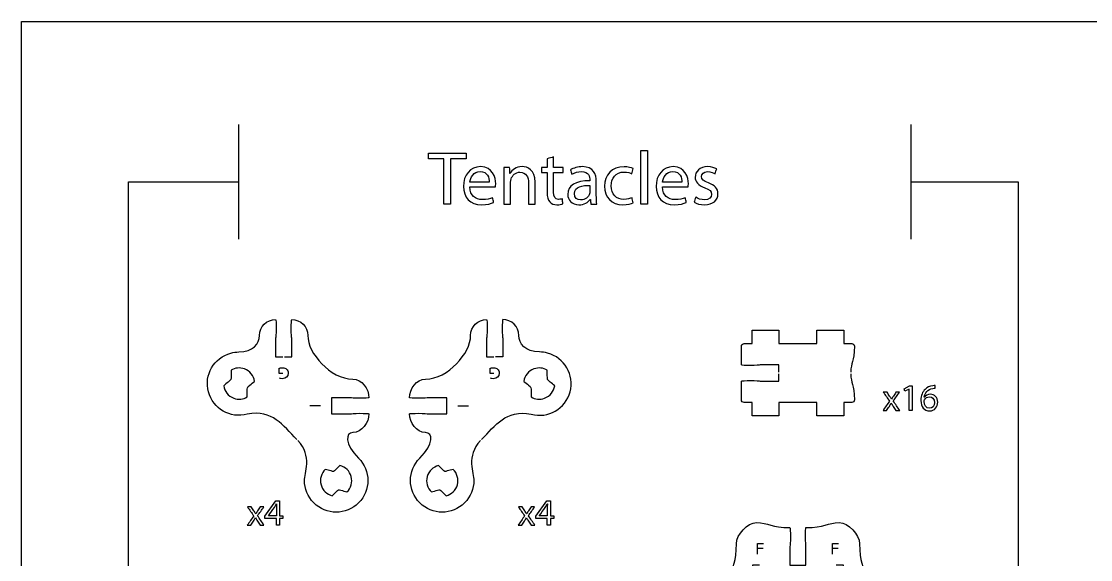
# Model space of a CAD drawing. Extents: x 0 to 1000, y 0 to 600.
# Drawn here: x 0 to 199.6, y 499.5 to 600.1 of the extents above; entities that cross this region are included whole.
import ezdxf

# ---------------------------------------------------------------- set-up
doc = ezdxf.new("R2010")
doc.units = 0
doc.header["$MEASUREMENT"] = 0
doc.layers.add('DEFAULT', color=7, linetype='CONTINUOUS')

msp = doc.modelspace()

# ---------------------------------------------------------------- linework, layer by layer
at = {"layer": 'DEFAULT', "color": 250}
for points in [[(1000, 0.1), (0, 0.1), (0, 600.1), (1000, 600.1)], [(78.87, 574.42), (75.98, 574.42), (75.98, 575.47), (83.02, 575.47), (83.02, 574.42), (80.11, 574.42), (80.11, 565.96), (78.87, 565.96)], [(115.67, 575.98), (116.91, 575.98), (116.91, 565.96), (115.67, 565.96)], [(165.74, 531.38), (165.73, 531.38), (164.93, 530.95), (164.81, 531.42), (165.81, 531.96), (166.34, 531.96), (166.34, 527.37), (165.74, 527.37)], [(47.61, 505.93), (47.61, 507.18), (45.48, 507.18), (45.48, 507.59), (47.53, 510.51), (48.2, 510.51), (48.2, 507.66), (48.84, 507.66), (48.84, 507.18), (48.2, 507.18), (48.2, 505.93)], [(98.19, 505.93), (98.19, 507.18), (96.06, 507.18), (96.06, 507.59), (98.1, 510.51), (98.77, 510.51), (98.77, 507.66), (99.42, 507.66), (99.42, 507.18), (98.77, 507.18), (98.77, 505.93)]]:
    msp.add_lwpolyline(points, close=True, dxfattribs=at)
for points in [[(40.52, 580.81), (40.52, 559.39)], [(166.09, 580.81), (166.09, 559.39)], [(166.09, 570.1), (186.09, 570.1), (186.09, 134.5), (20, 134.5), (20, 570.1), (40.51, 570.1)], [(55.86, 528.24), (53.84, 528.24)], [(81.48, 528.24), (83.5, 528.24)], [(137.44, 500.5), (137.44, 502.52), (138.53, 502.52)], [(137.44, 501.63), (138.47, 501.63)], [(151.44, 500.5), (151.44, 502.52), (152.53, 502.52)], [(151.44, 501.63), (152.47, 501.63)]]:
    msp.add_lwpolyline(points, dxfattribs=at)
for points, knots in [([(83.72, 569.15), (83.75, 567.47), (84.82, 566.78), (86.07, 566.78), (86.95, 566.78), (87.49, 566.93), (87.96, 567.13), (88.03, 566.83), (88.1, 566.54), (88.17, 566.24), (87.73, 566.04), (86.98, 565.82), (85.9, 565.82), (83.79, 565.82), (82.54, 567.2), (82.54, 569.26), (82.54, 571.32), (83.75, 572.94), (85.74, 572.94), (87.97, 572.94), (88.56, 570.98), (88.56, 569.73), (88.56, 569.47), (88.54, 569.27), (88.52, 569.15), (86.92, 569.15), (85.32, 569.15), (83.72, 569.15)], [13.598, 13.598, 13.598, 13.598, 14.598, 14.598, 14.598, 15.598, 15.598, 15.598, 18.188444, 18.188444, 18.188444, 19.188444, 19.188444, 19.188444, 20.188444, 20.188444, 20.188444, 21.188444, 21.188444, 21.188444, 22.188444, 22.188444, 22.188444, 23.188444, 23.188444, 23.188444, 36.786444, 36.786444, 36.786444, 36.786444]), ([(90.1, 570.94), (90.1, 571.64), (90.09, 572.22), (90.05, 572.79), (90.41, 572.79), (90.78, 572.79), (91.15, 572.79), (91.17, 572.41), (91.19, 572.03), (91.22, 571.66), (91.23, 571.66), (91.24, 571.66), (91.25, 571.66), (91.58, 572.31), (92.37, 572.94), (93.5, 572.94), (94.45, 572.94), (95.92, 572.38), (95.92, 570.04), (95.92, 568.68), (95.92, 567.32), (95.92, 565.96), (95.5, 565.96), (95.09, 565.96), (94.67, 565.96), (94.67, 567.27), (94.67, 568.58), (94.67, 569.89), (94.67, 571), (94.26, 571.91), (93.09, 571.91), (92.27, 571.91), (91.64, 571.33), (91.43, 570.64), (91.37, 570.49), (91.34, 570.28), (91.34, 570.06), (91.34, 568.7), (91.34, 567.33), (91.34, 565.96), (90.93, 565.96), (90.52, 565.96), (90.1, 565.96), (90.1, 567.62), (90.1, 569.28), (90.1, 570.94)], [14.117, 14.117, 14.117, 14.117, 15.117, 15.117, 15.117, 18.236, 18.236, 18.236, 21.441308, 21.441308, 21.441308, 21.521308, 21.521308, 21.521308, 22.521308, 22.521308, 22.521308, 23.521308, 23.521308, 23.521308, 35.078308, 35.078308, 35.078308, 38.598308, 38.598308, 38.598308, 49.756308, 49.756308, 49.756308, 50.756308, 50.756308, 50.756308, 51.756308, 51.756308, 51.756308, 52.756308, 52.756308, 52.756308, 64.394308, 64.394308, 64.394308, 67.914308, 67.914308, 67.914308, 82.031308, 82.031308, 82.031308, 82.031308]), ([(99.37, 574.75), (99.37, 574.09), (99.37, 573.44), (99.37, 572.79), (99.97, 572.79), (100.56, 572.79), (101.15, 572.79), (101.15, 572.47), (101.15, 572.16), (101.15, 571.84), (100.56, 571.84), (99.97, 571.84), (99.37, 571.84), (99.37, 570.61), (99.37, 569.39), (99.37, 568.16), (99.37, 567.31), (99.61, 566.83), (100.3, 566.83), (100.63, 566.83), (100.87, 566.88), (101.02, 566.92), (101.04, 566.61), (101.06, 566.3), (101.08, 565.99), (100.84, 565.89), (100.46, 565.82), (99.98, 565.82), (99.4, 565.82), (98.94, 566), (98.64, 566.34), (98.29, 566.71), (98.16, 567.31), (98.16, 568.12), (98.16, 569.36), (98.16, 570.6), (98.16, 571.84), (97.81, 571.84), (97.45, 571.84), (97.1, 571.84), (97.1, 572.16), (97.1, 572.47), (97.1, 572.79), (97.45, 572.79), (97.81, 572.79), (98.16, 572.79), (98.16, 573.33), (98.16, 573.88), (98.16, 574.42), (98.56, 574.53), (98.97, 574.64), (99.37, 574.75)], [3.559933, 3.559933, 3.559933, 3.559933, 9.119933, 9.119933, 9.119933, 14.158933, 14.158933, 14.158933, 16.837933, 16.837933, 16.837933, 21.876933, 21.876933, 21.876933, 32.314933, 32.314933, 32.314933, 33.314933, 33.314933, 33.314933, 34.314933, 34.314933, 34.314933, 36.959777, 36.959777, 36.959777, 37.959777, 37.959777, 37.959777, 38.959777, 38.959777, 38.959777, 39.959777, 39.959777, 39.959777, 50.517777, 50.517777, 50.517777, 53.517777, 53.517777, 53.517777, 56.196777, 56.196777, 56.196777, 59.196777, 59.196777, 59.196777, 63.836777, 63.836777, 63.836777, 67.396709, 67.396709, 67.396709, 67.396709]), ([(106.33, 565.96), (106.3, 566.25), (106.26, 566.53), (106.23, 566.82), (106.22, 566.82), (106.2, 566.82), (106.19, 566.82), (105.81, 566.28), (105.07, 565.8), (104.1, 565.8), (102.72, 565.8), (102.01, 566.78), (102.01, 567.76), (102.01, 569.42), (103.48, 570.32), (106.12, 570.3), (106.12, 570.35), (106.12, 570.4), (106.12, 570.45), (106.12, 571.01), (105.96, 572.03), (104.57, 572.03), (103.93, 572.03), (103.27, 571.83), (102.79, 571.52), (102.69, 571.79), (102.6, 572.06), (102.51, 572.34), (103.07, 572.7), (103.89, 572.94), (104.75, 572.94), (106.84, 572.94), (107.34, 571.52), (107.34, 570.15), (107.34, 569.3), (107.34, 568.45), (107.34, 567.6), (107.34, 567), (107.37, 566.42), (107.46, 565.96), (107.08, 565.96), (106.71, 565.96), (106.33, 565.96)], [0, 0, 0, 0, 2.456013, 2.456013, 2.456013, 2.576013, 2.576013, 2.576013, 3.576013, 3.576013, 3.576013, 4.576013, 4.576013, 4.576013, 5.576013, 5.576013, 5.576013, 5.976013, 5.976013, 5.976013, 6.976013, 6.976013, 6.976013, 7.976013, 7.976013, 7.976013, 10.429126, 10.429126, 10.429126, 11.429126, 11.429126, 11.429126, 12.429126, 12.429126, 12.429126, 19.667126, 19.667126, 19.667126, 20.667126, 20.667126, 20.667126, 23.867126, 23.867126, 23.867126, 23.867126]), ([(119.69, 569.15), (119.72, 567.47), (120.79, 566.78), (122.03, 566.78), (122.92, 566.78), (123.46, 566.93), (123.93, 567.13), (124, 566.83), (124.07, 566.54), (124.14, 566.24), (123.7, 566.04), (122.95, 565.82), (121.87, 565.82), (119.76, 565.82), (118.51, 567.2), (118.51, 569.26), (118.51, 571.32), (119.72, 572.94), (121.71, 572.94), (123.94, 572.94), (124.53, 570.98), (124.53, 569.73), (124.53, 569.47), (124.5, 569.27), (124.49, 569.15), (122.89, 569.15), (121.29, 569.15), (119.69, 569.15)], [13.598, 13.598, 13.598, 13.598, 14.598, 14.598, 14.598, 15.598, 15.598, 15.598, 18.188444, 18.188444, 18.188444, 19.188444, 19.188444, 19.188444, 20.188444, 20.188444, 20.188444, 21.188444, 21.188444, 21.188444, 22.188444, 22.188444, 22.188444, 23.188444, 23.188444, 23.188444, 36.786444, 36.786444, 36.786444, 36.786444]), ([(125.9, 567.23), (126.27, 566.99), (126.92, 566.73), (127.54, 566.73), (128.44, 566.73), (128.86, 567.19), (128.86, 567.75), (128.86, 568.34), (128.51, 568.67), (127.59, 569.01), (126.37, 569.44), (125.79, 570.12), (125.79, 570.94), (125.79, 572.04), (126.68, 572.94), (128.14, 572.94), (128.84, 572.94), (129.44, 572.74), (129.82, 572.52), (129.72, 572.22), (129.62, 571.92), (129.51, 571.62), (129.25, 571.79), (128.75, 572.01), (128.12, 572.01), (127.38, 572.01), (126.97, 571.59), (126.97, 571.08), (126.97, 570.52), (127.38, 570.26), (128.27, 569.92), (129.46, 569.47), (130.06, 568.88), (130.06, 567.86), (130.06, 566.66), (129.13, 565.82), (127.51, 565.82), (126.76, 565.82), (126.07, 566), (125.59, 566.28), (125.69, 566.6), (125.8, 566.91), (125.9, 567.23)], [2.82078, 2.82078, 2.82078, 2.82078, 3.82078, 3.82078, 3.82078, 4.82078, 4.82078, 4.82078, 5.82078, 5.82078, 5.82078, 6.82078, 6.82078, 6.82078, 7.82078, 7.82078, 7.82078, 8.82078, 8.82078, 8.82078, 11.526862, 11.526862, 11.526862, 12.526862, 12.526862, 12.526862, 13.526862, 13.526862, 13.526862, 14.526862, 14.526862, 14.526862, 15.526862, 15.526862, 15.526862, 16.526862, 16.526862, 16.526862, 17.526862, 17.526862, 17.526862, 20.347642, 20.347642, 20.347642, 20.347642]), ([(87.36, 570.04), (87.38, 570.83), (87.04, 572.05), (85.64, 572.05), (84.39, 572.05), (83.84, 570.9), (83.74, 570.04), (84.95, 570.04), (86.16, 570.04), (87.36, 570.04)], [10.278, 10.278, 10.278, 10.278, 11.278, 11.278, 11.278, 12.278, 12.278, 12.278, 22.556, 22.556, 22.556, 22.556]), ([(114.22, 566.21), (113.89, 566.04), (113.17, 565.82), (112.26, 565.82), (110.2, 565.82), (108.86, 567.21), (108.86, 569.3), (108.86, 571.4), (110.29, 572.93), (112.52, 572.93), (113.26, 572.93), (113.91, 572.74), (114.25, 572.58), (114.15, 572.26), (114.06, 571.94), (113.96, 571.62), (113.67, 571.79), (113.2, 571.94), (112.52, 571.94), (110.96, 571.94), (110.11, 570.78), (110.11, 569.36), (110.11, 567.78), (111.13, 566.81), (112.48, 566.81), (113.19, 566.81), (113.65, 566.99), (114.01, 567.14), (114.08, 566.83), (114.15, 566.52), (114.22, 566.21)], [2.707323, 2.707323, 2.707323, 2.707323, 3.707323, 3.707323, 3.707323, 4.707323, 4.707323, 4.707323, 5.707323, 5.707323, 5.707323, 6.707323, 6.707323, 6.707323, 9.542531, 9.542531, 9.542531, 10.542531, 10.542531, 10.542531, 11.542531, 11.542531, 11.542531, 12.542531, 12.542531, 12.542531, 13.542531, 13.542531, 13.542531, 16.249854, 16.249854, 16.249854, 16.249854]), ([(123.33, 570.04), (123.35, 570.83), (123.01, 572.05), (121.61, 572.05), (120.36, 572.05), (119.81, 570.9), (119.71, 570.04), (120.92, 570.04), (122.12, 570.04), (123.33, 570.04)], [10.278, 10.278, 10.278, 10.278, 11.278, 11.278, 11.278, 12.278, 12.278, 12.278, 22.556, 22.556, 22.556, 22.556]), ([(106.15, 569.44), (104.79, 569.47), (103.25, 569.23), (103.25, 567.91), (103.25, 567.1), (103.79, 566.72), (104.42, 566.72), (105.31, 566.72), (105.88, 567.28), (106.07, 567.86), (106.12, 567.99), (106.15, 568.13), (106.15, 568.26), (106.15, 568.65), (106.15, 569.05), (106.15, 569.44)], [3.359, 3.359, 3.359, 3.359, 4.359, 4.359, 4.359, 5.359, 5.359, 5.359, 6.359, 6.359, 6.359, 7.359, 7.359, 7.359, 10.718, 10.718, 10.718, 10.718]), ([(48.81, 534.29), (48.59, 534.29), (48.37, 534.29), (48.15, 534.29), (48.15, 534.61), (48.15, 534.94), (48.15, 535.26), (48.26, 535.3), (48.49, 535.37), (48.77, 535.37), (49.07, 535.37), (49.33, 535.29), (49.52, 535.1), (49.7, 534.94), (49.8, 534.67), (49.8, 534.35), (49.8, 533.75), (49.39, 533.31), (48.71, 533.31), (48.48, 533.31), (48.29, 533.36), (48.21, 533.4)], [0, 0, 0, 0, 1.887, 1.887, 1.887, 4.641, 4.641, 4.641, 5.641, 5.641, 5.641, 6.641, 6.641, 6.641, 7.641, 7.641, 7.641, 8.641, 8.641, 8.641, 9.641, 9.641, 9.641, 9.641]), ([(88.2, 534.29), (87.98, 534.29), (87.76, 534.29), (87.54, 534.29), (87.54, 534.61), (87.54, 534.94), (87.54, 535.26), (87.66, 535.3), (87.89, 535.37), (88.16, 535.37), (88.46, 535.37), (88.72, 535.29), (88.91, 535.1), (89.09, 534.94), (89.2, 534.67), (89.2, 534.35), (89.19, 533.75), (88.78, 533.31), (88.1, 533.31), (87.87, 533.31), (87.69, 533.36), (87.6, 533.4)], [0, 0, 0, 0, 1.887, 1.887, 1.887, 4.641, 4.641, 4.641, 5.641, 5.641, 5.641, 6.641, 6.641, 6.641, 7.641, 7.641, 7.641, 8.641, 8.641, 8.641, 9.641, 9.641, 9.641, 9.641]), ([(170.63, 531.52), (170.51, 531.53), (170.34, 531.52), (170.17, 531.49), (169.19, 531.33), (168.68, 530.62), (168.57, 529.86), (168.58, 529.86), (168.59, 529.86), (168.59, 529.86), (168.81, 530.15), (169.19, 530.39), (169.7, 530.39), (170.51, 530.39), (171.09, 529.81), (171.09, 528.91), (171.09, 528.07), (170.51, 527.29), (169.56, 527.29), (168.58, 527.29), (167.94, 528.06), (167.94, 529.25), (167.94, 530.15), (168.26, 530.87), (168.71, 531.32), (169.1, 531.69), (169.6, 531.92), (170.18, 531.99), (170.37, 532.02), (170.52, 532.03), (170.63, 532.03), (170.63, 531.86), (170.63, 531.69), (170.63, 531.52)], [1.441, 1.441, 1.441, 1.441, 2.441, 2.441, 2.441, 3.441, 3.441, 3.441, 3.501, 3.501, 3.501, 4.501, 4.501, 4.501, 5.501, 5.501, 5.501, 6.501, 6.501, 6.501, 7.501, 7.501, 7.501, 8.501, 8.501, 8.501, 9.501, 9.501, 9.501, 10.501, 10.501, 10.501, 11.942, 11.942, 11.942, 11.942]), ([(161.62, 530.79), (161.78, 530.54), (161.94, 530.3), (162.1, 530.05), (162.23, 529.86), (162.34, 529.69), (162.45, 529.5), (162.46, 529.5), (162.46, 529.5), (162.47, 529.5), (162.58, 529.7), (162.7, 529.88), (162.81, 530.06), (162.97, 530.3), (163.13, 530.55), (163.29, 530.79), (163.51, 530.79), (163.74, 530.79), (163.96, 530.79), (163.57, 530.24), (163.18, 529.69), (162.79, 529.14), (163.19, 528.55), (163.59, 527.96), (163.99, 527.37), (163.76, 527.37), (163.52, 527.37), (163.29, 527.37), (163.12, 527.63), (162.95, 527.88), (162.79, 528.14), (162.65, 528.34), (162.54, 528.53), (162.42, 528.73), (162.42, 528.73), (162.41, 528.73), (162.41, 528.73), (162.29, 528.53), (162.17, 528.35), (162.05, 528.14), (161.88, 527.88), (161.72, 527.63), (161.55, 527.37), (161.32, 527.37), (161.1, 527.37), (160.87, 527.37), (161.27, 527.95), (161.68, 528.53), (162.08, 529.12), (161.7, 529.67), (161.31, 530.23), (160.92, 530.79), (161.16, 530.79), (161.39, 530.79), (161.62, 530.79)], [0, 0, 0, 0, 2.496157, 2.496157, 2.496157, 3.496157, 3.496157, 3.496157, 3.556157, 3.556157, 3.556157, 4.556157, 4.556157, 4.556157, 7.025432, 7.025432, 7.025432, 8.926432, 8.926432, 8.926432, 14.654291, 14.654291, 14.654291, 20.701604, 20.701604, 20.701604, 22.701604, 22.701604, 22.701604, 25.304134, 25.304134, 25.304134, 26.304134, 26.304134, 26.304134, 26.344134, 26.344134, 26.344134, 27.344134, 27.344134, 27.344134, 29.935806, 29.935806, 29.935806, 31.876806, 31.876806, 31.876806, 37.897932, 37.897932, 37.897932, 43.662954, 43.662954, 43.662954, 45.622954, 45.622954, 45.622954, 45.622954]), ([(170.46, 528.88), (170.46, 529.53), (170.08, 529.93), (169.51, 529.93), (169.14, 529.93), (168.79, 529.69), (168.62, 529.36), (168.58, 529.29), (168.55, 529.2), (168.55, 529.09), (168.57, 528.33), (168.91, 527.77), (169.56, 527.77), (170.1, 527.77), (170.46, 528.22), (170.46, 528.88)], [1, 1, 1, 1, 2, 2, 2, 3, 3, 3, 4, 4, 4, 5, 5, 5, 6, 6, 6, 6]), ([(42.91, 509.34), (43.08, 509.1), (43.24, 508.85), (43.4, 508.61), (43.53, 508.42), (43.63, 508.24), (43.75, 508.05), (43.75, 508.05), (43.76, 508.05), (43.77, 508.05), (43.88, 508.26), (43.99, 508.43), (44.11, 508.62), (44.27, 508.86), (44.43, 509.1), (44.59, 509.34), (44.81, 509.34), (45.03, 509.34), (45.26, 509.34), (44.87, 508.79), (44.48, 508.24), (44.09, 507.69), (44.49, 507.1), (44.89, 506.52), (45.29, 505.93), (45.06, 505.93), (44.82, 505.93), (44.59, 505.93), (44.42, 506.18), (44.25, 506.44), (44.09, 506.7), (43.95, 506.89), (43.84, 507.08), (43.72, 507.29), (43.71, 507.29), (43.71, 507.29), (43.7, 507.29), (43.59, 507.08), (43.47, 506.9), (43.34, 506.7), (43.18, 506.44), (43.02, 506.18), (42.85, 505.93), (42.62, 505.93), (42.39, 505.93), (42.17, 505.93), (42.57, 506.51), (42.98, 507.09), (43.38, 507.67), (42.99, 508.23), (42.61, 508.79), (42.22, 509.34), (42.45, 509.34), (42.68, 509.34), (42.91, 509.34)], [0, 0, 0, 0, 2.496157, 2.496157, 2.496157, 3.496157, 3.496157, 3.496157, 3.556157, 3.556157, 3.556157, 4.556157, 4.556157, 4.556157, 7.025983, 7.025983, 7.025983, 8.925983, 8.925983, 8.925983, 14.653842, 14.653842, 14.653842, 20.70228, 20.70228, 20.70228, 22.70328, 22.70328, 22.70328, 25.30581, 25.30581, 25.30581, 26.30581, 26.30581, 26.30581, 26.34581, 26.34581, 26.34581, 27.34581, 27.34581, 27.34581, 29.937481, 29.937481, 29.937481, 31.878481, 31.878481, 31.878481, 37.899608, 37.899608, 37.899608, 43.66463, 43.66463, 43.66463, 45.62463, 45.62463, 45.62463, 45.62463]), ([(47.61, 507.66), (47.61, 508.17), (47.61, 508.68), (47.61, 509.19), (47.61, 509.43), (47.62, 509.67), (47.63, 509.91), (47.63, 509.91), (47.62, 509.91), (47.61, 509.91), (47.47, 509.65), (47.36, 509.45), (47.23, 509.24), (46.86, 508.72), (46.48, 508.2), (46.11, 507.68), (46.11, 507.67), (46.11, 507.67), (46.11, 507.66), (46.61, 507.66), (47.11, 507.66), (47.61, 507.66)], [4.261, 4.261, 4.261, 4.261, 8.602, 8.602, 8.602, 9.602, 9.602, 9.602, 9.662, 9.662, 9.662, 10.662, 10.662, 10.662, 16.108467, 16.108467, 16.108467, 16.148467, 16.148467, 16.148467, 20.409467, 20.409467, 20.409467, 20.409467]), ([(93.49, 509.34), (93.65, 509.1), (93.81, 508.85), (93.97, 508.61), (94.1, 508.42), (94.21, 508.24), (94.32, 508.05), (94.33, 508.05), (94.33, 508.05), (94.34, 508.05), (94.45, 508.26), (94.57, 508.43), (94.68, 508.62), (94.84, 508.86), (95, 509.1), (95.16, 509.34), (95.38, 509.34), (95.61, 509.34), (95.83, 509.34), (95.44, 508.79), (95.05, 508.24), (94.67, 507.69), (95.07, 507.1), (95.47, 506.52), (95.87, 505.93), (95.63, 505.93), (95.4, 505.93), (95.16, 505.93), (94.99, 506.18), (94.83, 506.44), (94.66, 506.7), (94.52, 506.89), (94.41, 507.08), (94.29, 507.29), (94.29, 507.29), (94.28, 507.29), (94.28, 507.29), (94.17, 507.08), (94.05, 506.9), (93.92, 506.7), (93.75, 506.44), (93.59, 506.18), (93.42, 505.93), (93.2, 505.93), (92.97, 505.93), (92.74, 505.93), (93.14, 506.51), (93.55, 507.09), (93.95, 507.67), (93.57, 508.23), (93.18, 508.79), (92.8, 509.34), (93.03, 509.34), (93.26, 509.34), (93.49, 509.34)], [0, 0, 0, 0, 2.496157, 2.496157, 2.496157, 3.496157, 3.496157, 3.496157, 3.556157, 3.556157, 3.556157, 4.556157, 4.556157, 4.556157, 7.025432, 7.025432, 7.025432, 8.926432, 8.926432, 8.926432, 14.654291, 14.654291, 14.654291, 20.701604, 20.701604, 20.701604, 22.701604, 22.701604, 22.701604, 25.304134, 25.304134, 25.304134, 26.304134, 26.304134, 26.304134, 26.344134, 26.344134, 26.344134, 27.344134, 27.344134, 27.344134, 29.935806, 29.935806, 29.935806, 31.876806, 31.876806, 31.876806, 37.897932, 37.897932, 37.897932, 43.662954, 43.662954, 43.662954, 45.622954, 45.622954, 45.622954, 45.622954]), ([(98.19, 507.66), (98.19, 508.17), (98.19, 508.68), (98.19, 509.19), (98.19, 509.43), (98.19, 509.67), (98.21, 509.91), (98.2, 509.91), (98.19, 509.91), (98.19, 509.91), (98.05, 509.65), (97.93, 509.45), (97.81, 509.24), (97.43, 508.72), (97.06, 508.2), (96.68, 507.68), (96.68, 507.67), (96.68, 507.67), (96.68, 507.66), (97.18, 507.66), (97.69, 507.66), (98.19, 507.66)], [4.261, 4.261, 4.261, 4.261, 8.602, 8.602, 8.602, 9.602, 9.602, 9.602, 9.662, 9.662, 9.662, 10.662, 10.662, 10.662, 16.108467, 16.108467, 16.108467, 16.148467, 16.148467, 16.148467, 20.409467, 20.409467, 20.409467, 20.409467])]:
    msp.add_open_spline(points, degree=3, knots=knots, dxfattribs=at)
at = {"layer": 'DEFAULT', "color": 1}
for points, knots in [([(51.42, 521.95), (48.81, 524.59), (46.91, 527.58), (42.16, 526.67), (39.01, 525.82), (35.76, 527.7), (34.92, 530.85), (34.07, 534), (35.95, 537.25), (39.1, 538.1), (39.61, 538.24), (40.12, 538.3), (40.62, 538.3), (43.25, 538.28), (44.47, 539.91), (44.47, 541.38), (44.47, 543.04), (45.81, 544.38), (47.47, 544.38), (47.53, 544.38), (47.57, 543.6), (47.57, 542.63), (47.57, 541.66), (47.47, 541.05), (47.47, 540.88), (47.47, 539.71), (47.47, 538.55), (47.47, 537.38), (47.93, 537.38), (48.38, 537.38), (48.83, 537.38)], [0, 0, 0, 0, 1, 1, 1, 2, 2, 2, 3, 3, 3, 4, 4, 4, 5, 5, 5, 6, 6, 6, 7, 7, 7, 8, 8, 8, 17.92, 17.92, 17.92, 21.75, 21.75, 21.75, 21.75]), ([(49.13, 537.38), (49.57, 537.38), (50.02, 537.38), (50.47, 537.38), (50.47, 538.55), (50.47, 539.71), (50.47, 540.88), (50.47, 541.05), (50.37, 541.66), (50.37, 542.63), (50.37, 543.6), (50.42, 544.38), (50.47, 544.38), (52.13, 544.38), (53.47, 543.04), (53.47, 541.38), (53.47, 538.1), (57.64, 533.25), (61.89, 533.25), (63.55, 533.25), (64.89, 531.41), (64.89, 529.74), (64.89, 529.69), (64.11, 529.65), (63.15, 529.65), (62.18, 529.65), (61.57, 529.74), (61.4, 529.74), (60.23, 529.74), (59.06, 529.74), (57.89, 529.74), (57.89, 528.74), (57.89, 527.75), (57.89, 526.75), (59.06, 526.75), (60.23, 526.75), (61.4, 526.75), (61.57, 526.75), (62.18, 526.84), (63.15, 526.84), (64.11, 526.84), (64.89, 526.8), (64.89, 526.75), (64.89, 525.09), (63.55, 523.25), (61.89, 523.25), (60.52, 523.25), (60.29, 521.13), (62.95, 518.46), (65.27, 516.16), (65.27, 512.41), (62.97, 510.09), (60.66, 507.78), (56.92, 507.78), (54.6, 510.09), (53.44, 511.24), (52.86, 512.75), (52.86, 514.27), (52.86, 515.59), (54.39, 518.86), (51.63, 521.74)], [0, 0, 0, 0, 3.82, 3.82, 3.82, 13.74, 13.74, 13.74, 14.74, 14.74, 14.74, 15.74, 15.74, 15.74, 16.74, 16.74, 16.74, 17.74, 17.74, 17.74, 18.74, 18.74, 18.74, 19.74, 19.74, 19.74, 20.74, 20.74, 20.74, 30.67, 30.67, 30.67, 39.17, 39.17, 39.17, 49.1, 49.1, 49.1, 50.1, 50.1, 50.1, 51.1, 51.1, 51.1, 52.1, 52.1, 52.1, 53.1, 53.1, 53.1, 54.1, 54.1, 54.1, 55.1, 55.1, 55.1, 56.1, 56.1, 56.1, 57.1, 57.1, 57.1, 57.1]), ([(85.71, 521.74), (82.95, 518.86), (84.48, 515.59), (84.48, 514.27), (84.48, 512.75), (83.9, 511.24), (82.74, 510.09), (80.43, 507.78), (76.68, 507.78), (74.38, 510.09), (72.07, 512.41), (72.07, 516.16), (74.39, 518.46), (77.05, 521.13), (76.82, 523.25), (75.45, 523.25), (73.79, 523.25), (72.45, 525.09), (72.45, 526.75), (72.45, 526.8), (73.23, 526.84), (74.2, 526.84), (75.17, 526.84), (75.77, 526.75), (75.95, 526.75), (77.11, 526.75), (78.28, 526.75), (79.45, 526.75), (79.45, 527.75), (79.45, 528.74), (79.45, 529.74), (78.28, 529.74), (77.11, 529.74), (75.95, 529.74), (75.77, 529.74), (75.17, 529.65), (74.2, 529.65), (73.23, 529.65), (72.45, 529.69), (72.45, 529.74), (72.45, 531.41), (73.79, 533.25), (75.45, 533.25), (79.7, 533.25), (83.87, 538.1), (83.87, 541.38), (83.87, 543.04), (85.21, 544.38), (86.87, 544.38), (86.92, 544.38), (86.97, 543.6), (86.97, 542.63), (86.97, 541.66), (86.87, 541.05), (86.87, 540.88), (86.87, 539.71), (86.87, 538.55), (86.87, 537.38), (87.32, 537.38), (87.77, 537.38), (88.22, 537.38)], [0, 0, 0, 0, 1, 1, 1, 2, 2, 2, 3, 3, 3, 4, 4, 4, 5, 5, 5, 6, 6, 6, 7, 7, 7, 8, 8, 8, 17.93, 17.93, 17.93, 26.43, 26.43, 26.43, 36.36, 36.36, 36.36, 37.36, 37.36, 37.36, 38.36, 38.36, 38.36, 39.36, 39.36, 39.36, 40.36, 40.36, 40.36, 41.36, 41.36, 41.36, 42.36, 42.36, 42.36, 43.36, 43.36, 43.36, 53.28, 53.28, 53.28, 57.1, 57.1, 57.1, 57.1]), ([(85.92, 521.95), (88.53, 524.59), (90.43, 527.58), (95.18, 526.67), (98.33, 525.82), (101.58, 527.7), (102.43, 530.85), (103.28, 534), (101.4, 537.25), (98.25, 538.1), (97.73, 538.24), (97.23, 538.3), (96.72, 538.3), (94.09, 538.28), (92.87, 539.91), (92.87, 541.38), (92.87, 543.04), (91.53, 544.38), (89.87, 544.38), (89.81, 544.38), (89.77, 543.6), (89.77, 542.63), (89.77, 541.66), (89.87, 541.05), (89.87, 540.88), (89.87, 539.71), (89.87, 538.55), (89.87, 537.38), (89.42, 537.38), (88.97, 537.38), (88.52, 537.38)], [0, 0, 0, 0, 1, 1, 1, 2, 2, 2, 3, 3, 3, 4, 4, 4, 5, 5, 5, 6, 6, 6, 7, 7, 7, 8, 8, 8, 17.92, 17.92, 17.92, 21.75, 21.75, 21.75, 21.75]), ([(141.44, 534.52), (141.44, 534.97), (141.44, 535.42), (141.44, 535.87), (140.27, 535.87), (139.1, 535.87), (137.93, 535.87), (137.76, 535.87), (137.15, 535.77), (136.18, 535.77), (135.22, 535.77), (134.43, 535.81), (134.43, 535.87), (134.43, 537.03), (134.43, 538.2), (134.43, 539.37), (134.43, 539.65), (134.66, 539.87), (134.94, 539.87), (135.44, 539.87), (135.93, 539.87), (136.43, 539.87), (136.43, 540.7), (136.43, 541.53), (136.43, 542.37), (138.1, 542.37), (139.77, 542.37), (141.44, 542.37), (141.44, 541.53), (141.43, 540.7), (141.43, 539.87), (143.8, 539.87), (146.17, 539.86), (148.54, 539.86), (148.54, 540.7), (148.54, 541.53), (148.54, 542.37), (150.21, 542.37), (151.87, 542.37), (153.54, 542.37), (153.54, 541.53), (153.54, 540.7), (153.54, 539.87), (154.04, 539.87), (154.54, 539.87), (155.04, 539.87), (155.32, 539.87), (155.54, 539.64), (155.54, 539.36), (155.54, 536.4), (154.87, 536.34), (154.84, 534.52)], [0, 0, 0, 0, 3.83, 3.83, 3.83, 13.76, 13.76, 13.76, 14.76, 14.76, 14.76, 15.76, 15.76, 15.76, 25.68, 25.68, 25.68, 26.68, 26.68, 26.68, 30.93, 30.93, 30.93, 38.01, 38.01, 38.01, 52.19, 52.19, 52.19, 59.270007, 59.270007, 59.270007, 79.410017, 79.410017, 79.410017, 86.510024, 86.510024, 86.510024, 100.680024, 100.680024, 100.680024, 107.770024, 107.770024, 107.770024, 112.020024, 112.020024, 112.020024, 113.020024, 113.020024, 113.020024, 114.020024, 114.020024, 114.020024, 114.020024]), ([(42.65, 532.09), (42.13, 531.67), (42.15, 531.68), (42.15, 530.83), (42.15, 530.52), (42.15, 530.21), (42.15, 529.9), (41.43, 529.46), (40.52, 529.35), (39.66, 529.66), (38.61, 530.04), (37.91, 530.96), (37.77, 531.99), (38.06, 532.22), (38.34, 532.46), (38.63, 532.69), (39.15, 533.12), (39.15, 533.12), (39.15, 533.97), (39.15, 534.28), (39.15, 534.59), (39.15, 534.9), (39.88, 535.34), (40.79, 535.45), (41.64, 535.14), (42.69, 534.77), (43.39, 533.84), (43.54, 532.81), (43.24, 532.57), (42.95, 532.33), (42.65, 532.09)], [3.228157, 3.228157, 3.228157, 3.228157, 4.228157, 4.228157, 4.228157, 6.868157, 6.868157, 6.868157, 7.868157, 7.868157, 7.868157, 8.868157, 8.868157, 8.868157, 12.024516, 12.024516, 12.024516, 13.024516, 13.024516, 13.024516, 15.684516, 15.684516, 15.684516, 16.684516, 16.684516, 16.684516, 17.684516, 17.684516, 17.684516, 20.912673, 20.912673, 20.912673, 20.912673]), ([(93.8, 532.81), (93.95, 533.84), (94.65, 534.77), (95.7, 535.14), (96.56, 535.45), (97.47, 535.34), (98.19, 534.9), (98.19, 534.59), (98.19, 534.28), (98.19, 533.97), (98.19, 533.12), (98.19, 533.12), (98.71, 532.69), (99, 532.46), (99.29, 532.22), (99.58, 531.99), (99.43, 530.96), (98.74, 530.04), (97.68, 529.66), (96.83, 529.35), (95.92, 529.46), (95.19, 529.9), (95.19, 530.21), (95.19, 530.52), (95.19, 530.83), (95.19, 531.68), (95.21, 531.67), (94.69, 532.09), (94.39, 532.33), (94.1, 532.57), (93.8, 532.81)], [3.228157, 3.228157, 3.228157, 3.228157, 4.228157, 4.228157, 4.228157, 5.228157, 5.228157, 5.228157, 7.888157, 7.888157, 7.888157, 8.888157, 8.888157, 8.888157, 12.044516, 12.044516, 12.044516, 13.044516, 13.044516, 13.044516, 14.044516, 14.044516, 14.044516, 16.684516, 16.684516, 16.684516, 17.684516, 17.684516, 17.684516, 20.912673, 20.912673, 20.912673, 20.912673]), ([(154.84, 534.22), (154.87, 532.39), (155.54, 532.33), (155.54, 529.37), (155.54, 529.09), (155.32, 528.87), (155.04, 528.87), (154.54, 528.87), (154.04, 528.87), (153.54, 528.87), (153.54, 528.03), (153.54, 527.2), (153.54, 526.37), (151.87, 526.37), (150.21, 526.37), (148.54, 526.37), (148.54, 527.2), (148.54, 528.03), (148.54, 528.87), (146.17, 528.87), (143.81, 528.87), (141.44, 528.87), (141.44, 528.04), (141.43, 527.2), (141.43, 526.37), (139.77, 526.37), (138.1, 526.37), (136.43, 526.37), (136.43, 527.2), (136.43, 528.04), (136.43, 528.87), (135.93, 528.87), (135.44, 528.87), (134.94, 528.87), (134.66, 528.87), (134.43, 529.09), (134.43, 529.37), (134.43, 530.54), (134.43, 531.7), (134.43, 532.87), (134.43, 532.92), (135.22, 532.97), (136.18, 532.97), (137.15, 532.97), (137.76, 532.87), (137.93, 532.87), (139.1, 532.87), (140.27, 532.87), (141.44, 532.87), (141.44, 533.32), (141.44, 533.77), (141.44, 534.22)], [0, 0, 0, 0, 1, 1, 1, 2, 2, 2, 6.25, 6.25, 6.25, 13.33, 13.33, 13.33, 27.51, 27.51, 27.51, 34.590007, 34.590007, 34.590007, 54.730017, 54.730017, 54.730017, 61.830024, 61.830024, 61.830024, 76.000024, 76.000024, 76.000024, 83.090024, 83.090024, 83.090024, 87.340024, 87.340024, 87.340024, 88.340024, 88.340024, 88.340024, 98.250024, 98.250024, 98.250024, 99.250024, 99.250024, 99.250024, 100.250024, 100.250024, 100.250024, 110.180024, 110.180024, 110.180024, 114.010024, 114.010024, 114.010024, 114.010024]), ([(61.58, 515), (61.86, 513.94), (61.52, 512.86), (60.79, 512.15), (60.41, 512.26), (60.03, 512.36), (59.64, 512.46), (59.21, 512.58), (59.21, 512.58), (58.8, 512.17), (58.55, 511.92), (58.3, 511.67), (58.05, 511.42), (57.05, 511.67), (56.22, 512.44), (55.94, 513.5), (55.66, 514.56), (55.99, 515.63), (56.73, 516.35), (57.09, 516.25), (57.46, 516.15), (57.82, 516.06), (58.31, 515.93), (58.31, 515.93), (58.63, 516.25), (58.91, 516.52), (59.19, 516.8), (59.47, 517.08), (60.47, 516.83), (61.3, 516.06), (61.58, 515)], [1, 1, 1, 1, 2, 2, 2, 5.364432, 5.364432, 5.364432, 6.364432, 6.364432, 6.364432, 9.369644, 9.369644, 9.369644, 10.369644, 10.369644, 10.369644, 11.383786, 11.383786, 11.383786, 14.592976, 14.592976, 14.592976, 15.592976, 15.592976, 15.592976, 18.944662, 18.944662, 18.944662, 19.944662, 19.944662, 19.944662, 19.944662]), ([(77.88, 517.08), (78.15, 516.8), (78.43, 516.52), (78.71, 516.25), (79.03, 515.93), (79.03, 515.93), (79.52, 516.06), (79.88, 516.15), (80.25, 516.25), (80.62, 516.34), (81.35, 515.63), (81.69, 514.56), (81.4, 513.5), (81.12, 512.44), (80.29, 511.67), (79.29, 511.42), (79.04, 511.67), (78.79, 511.92), (78.54, 512.17), (78.14, 512.58), (78.14, 512.58), (77.7, 512.46), (77.32, 512.36), (76.94, 512.26), (76.55, 512.15), (75.82, 512.86), (75.48, 513.94), (75.77, 515), (76.05, 516.06), (76.88, 516.83), (77.88, 517.08)], [0, 0, 0, 0, 3.351686, 3.351686, 3.351686, 4.351686, 4.351686, 4.351686, 7.575018, 7.575018, 7.575018, 8.575018, 8.575018, 8.575018, 9.575018, 9.575018, 9.575018, 12.58023, 12.58023, 12.58023, 13.58023, 13.58023, 13.58023, 16.944662, 16.944662, 16.944662, 17.944662, 17.944662, 17.944662, 18.944662, 18.944662, 18.944662, 18.944662]), ([(137.83, 498.47), (137.38, 498.47), (136.93, 498.47), (136.49, 498.47), (136.49, 497.31), (136.49, 496.14), (136.49, 494.97), (136.49, 494.8), (136.58, 494.19), (136.58, 493.22), (136.58, 492.26), (136.54, 491.47), (136.49, 491.47), (133.53, 491.47), (134.11, 493.33), (132.46, 494.97), (130.71, 496.73), (133.49, 495.97), (133.49, 502.47), (133.49, 504.13), (135.6, 506.42), (137.26, 506.42), (139.49, 506.42), (140.05, 505.47), (143.49, 505.47), (143.54, 505.47), (143.59, 504.69), (143.59, 503.72), (143.59, 502.76), (143.49, 502.15), (143.49, 501.97), (143.49, 500.81), (143.49, 499.64), (143.49, 498.47), (144.49, 498.47), (145.49, 498.47), (146.49, 498.47), (146.49, 499.64), (146.49, 500.81), (146.49, 501.97), (146.49, 502.15), (146.39, 502.76), (146.39, 503.72), (146.39, 504.69), (146.43, 505.47), (146.49, 505.47), (149.93, 505.47), (150.49, 506.42), (152.71, 506.42), (154.37, 506.42), (156.49, 504.13), (156.49, 502.47), (156.49, 495.97), (159.27, 496.73), (157.51, 494.97), (155.87, 493.33), (156.44, 491.47), (153.49, 491.47), (153.43, 491.47), (153.39, 492.26), (153.39, 493.22), (153.39, 494.19), (153.49, 494.8), (153.49, 494.97), (153.49, 496.14), (153.49, 497.31), (153.49, 498.47), (153.04, 498.47), (152.59, 498.47), (152.13, 498.47)], [0, 0, 0, 0, 3.82, 3.82, 3.82, 13.74, 13.74, 13.74, 14.74, 14.74, 14.74, 15.74, 15.74, 15.74, 16.74, 16.74, 16.74, 17.74, 17.74, 17.74, 18.74, 18.74, 18.74, 19.74, 19.74, 19.74, 20.74, 20.74, 20.74, 21.74, 21.74, 21.74, 31.66, 31.66, 31.66, 40.16, 40.16, 40.16, 50.08, 50.08, 50.08, 51.08, 51.08, 51.08, 52.08, 52.08, 52.08, 53.08, 53.08, 53.08, 54.08, 54.08, 54.08, 55.08, 55.08, 55.08, 56.08, 56.08, 56.08, 57.08, 57.08, 57.08, 58.08, 58.08, 58.08, 68, 68, 68, 71.84, 71.84, 71.84, 71.84])]:
    msp.add_open_spline(points, degree=3, knots=knots, dxfattribs=at)

doc.saveas('drawing.dxf')
